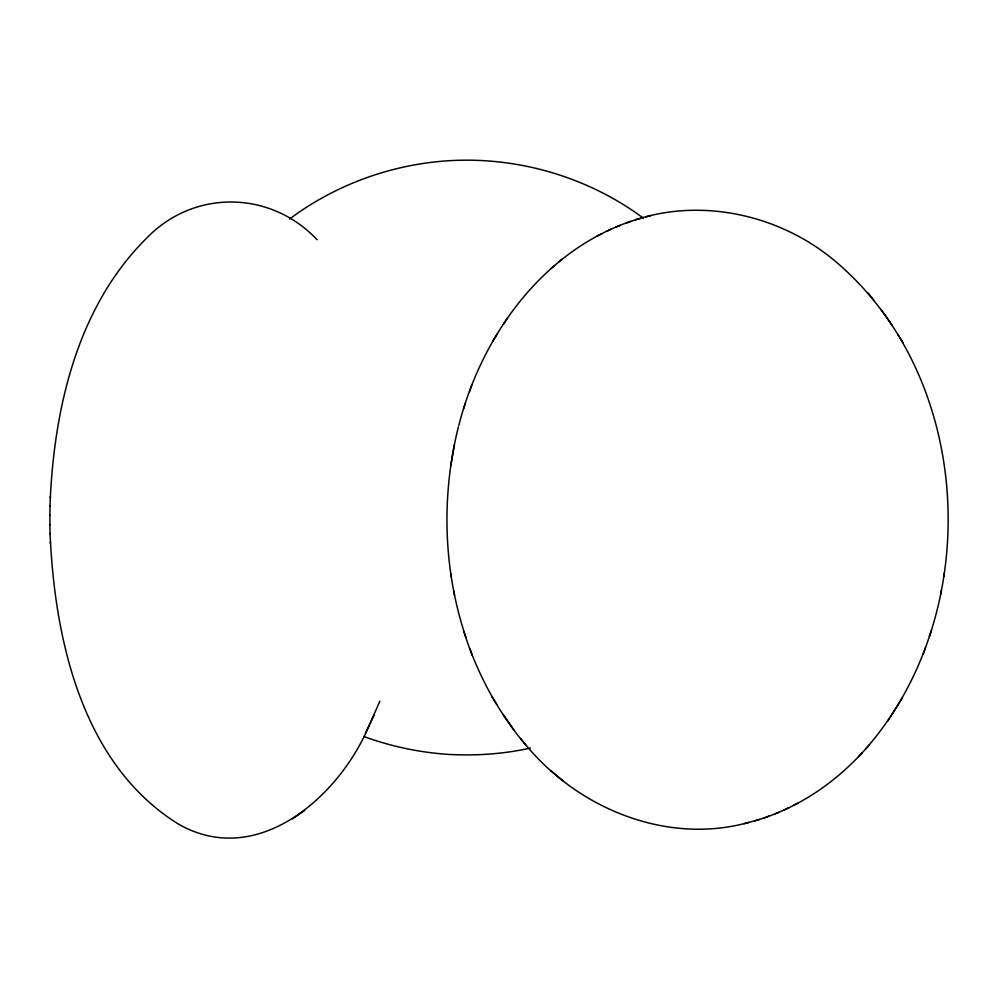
<?xml version="1.0" encoding="UTF-8"?>
<svg xmlns="http://www.w3.org/2000/svg" width="998" height="998" viewBox="0 0 998 998"><rect width="100%" height="100%" fill="white"/><g stroke="black" fill="none" stroke-linecap="round" stroke-linejoin="round"><path stroke-width="1.5" d="M49.9 515.517L50.062 505.662M50.324 497.765C54.89 405.275 78.281 306.423 145.77 239.021C192.963 189.146 270.296 189.969 317.065 239.72M50.05 506.423L50.362 496.505M458.381 426.944C441.178 495.881 443.199 569.746 465.841 637.198M866.052 748.537C984.677 612.872 974.921 379.639 835.75 261.651C778.976 213.447 696.317 195.845 626.145 223.128M454.377 444.809L450.734 465.904M940.615 594.434L941.351 590.192M943.684 576.507L944.245 573.289M458.781 425.547C481.248 336.85 541.702 251.82 630.848 221.331M463.546 408.731L465.492 403.18M469.497 391.678L471.755 385.278M923.088 654.364L925.52 647.502M929.35 636.412L931.458 630.462M379.876 701.095L370.009 723.662M50.062 533.356C54.628 639.281 81.936 764.206 178.405 824.074C257.758 869.582 340.131 795.917 369.522 724.648M365.368 733.33L373.963 715.379M503.341 324.412L507.458 317.888M887.521 721.404L902.204 698.163M492.663 341.316L497.59 333.544M754.538 820.867C795.905 809.129 832.993 784.428 862.01 752.954M858.667 756.634L869.283 744.982M550.896 268.637L554.501 265.63M558.93 261.9L562.623 258.806M289.52 219.073C335.278 184.767 391.204 164.445 448.239 160.765L448.277 160.765C517.401 156.349 587.81 176.896 643.436 218.2M292.377 818.946L304.752 810.388M784.004 810.102L788.645 807.794M793.385 805.436L797.951 803.165M597.228 236.039L601.732 233.806M606.547 231.399L611.113 229.141M764.181 817.961L768.909 816.152M774.66 813.931L779.326 812.147M615.729 227.132L620.369 225.361M635.564 219.785L640.479 218.425M646.018 216.94L650.97 215.58M520.744 738.57C572.715 806.434 664.755 845.98 748.999 822.352M744.034 823.724L759.453 819.508M530.449 748.026C503.641 754.076 475.971 755.898 448.564 754.401L448.526 754.401C419.597 752.48 390.966 746.454 363.734 736.462M550.784 770.556L562.697 780.561M868.297 293.187L874.248 300.747M880.985 309.417L891.763 324.712M513.696 729.55L503.104 714.393M526.358 745.755C498.064 712.41 476.969 673.276 463.87 631.584M898.175 334.916L902.953 342.451M491.927 696.679L496.804 704.401M470.033 649.024L472.316 655.499M450.784 573.738L451.358 576.919M453.816 591.24L454.564 595.457M50.349 542.101L50.387 543.399M49.9 524.486L50.075 534.142M49.9 515.267L49.912 524.761"/></g></svg>
